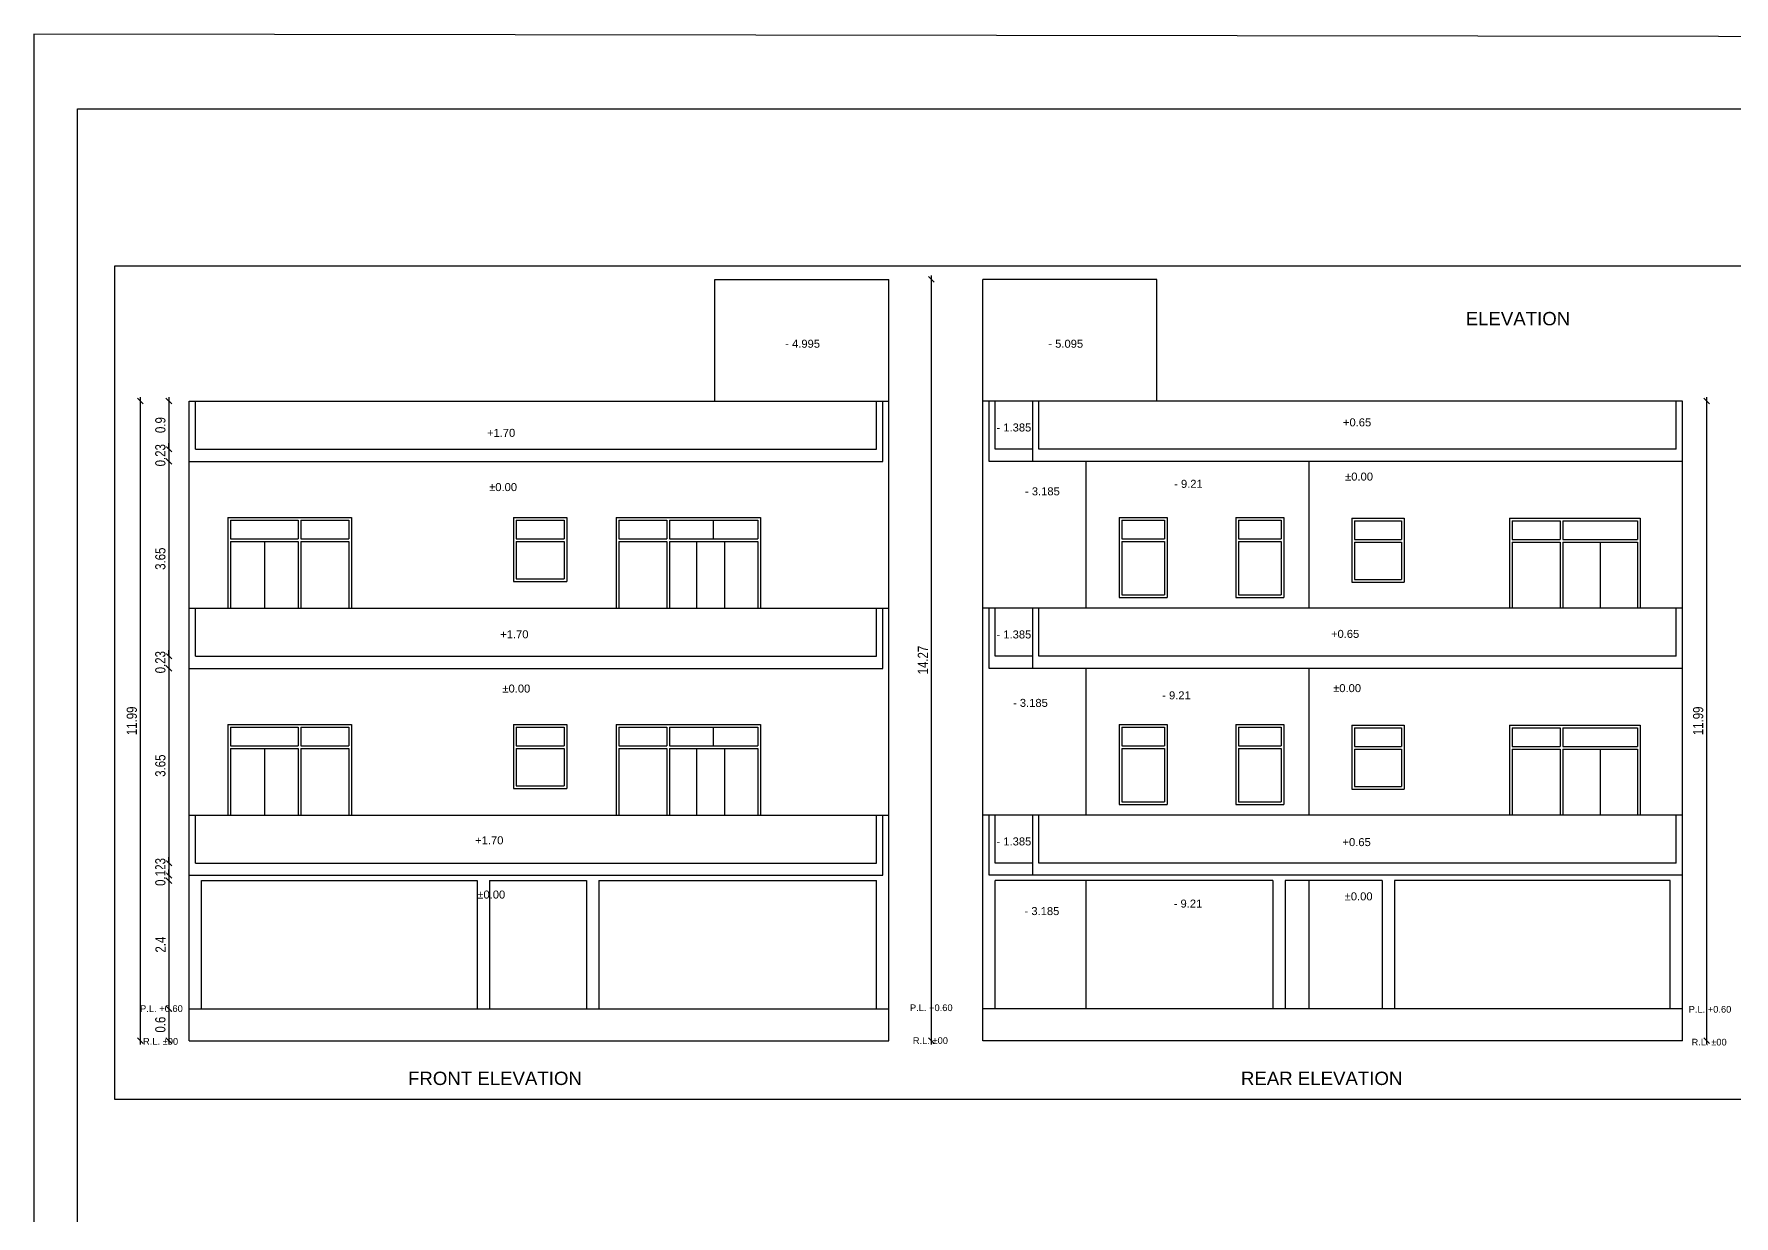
# Model space of a CAD drawing. Header units: metres. Extents: x 0 to 140, y 0 to 47.
# Drawn here: x 0 to 31.87, y 24.64 to 46.79 of the extents above; entities that cross this region are included whole.
import ezdxf
from ezdxf.enums import TextEntityAlignment as Align

# ---------------------------------------------------------------- set-up
doc = ezdxf.new("R2010")
doc.units = ezdxf.units.M
doc.header["$PDMODE"] = 3
doc.header["$PDSIZE"] = -3
doc.layers.get('0').update_dxf_attribs({"linetype": 'CONTINUOUS'})
doc.layers.get('Defpoints').update_dxf_attribs({"linetype": 'CONTINUOUS'})
for name, color, linetype in [('_Building', 52, 'CONTINUOUS'), ('_Elevation', 44, 'CONTINUOUS'), ('FLOOR-STILT', 3, 'CONTINUOUS')]:
    doc.layers.add(name, color=color, linetype=linetype)
doc.styles.add('AR 2.0 mm', font='arial.ttf', dxfattribs={"height": 100})
doc.styles.add('DIM', font='arial.ttf', dxfattribs={"width": 0.8})
doc.styles.add('PreDCRFont', font='arial.ttf', dxfattribs={"height": 0.25})
doc.styles.add('RS 2.5 mm', font='arial.ttf', dxfattribs={"height": 125})
doc.dimstyles.new('1 DIM BIG', dxfattribs={"dimscale": 0.06, "dimtxt": 3.2, "dimasz": 1.8, "dimexe": 0.7, "dimexo": 0, "dimgap": 1, "dimtad": 1, "dimdec": 4, "dimdsep": 46, "dimtxsty": 'DIM', "dimblk1": 'OBLIQUE', "dimblk2": 'OBLIQUE', "dimsah": 1, "dimcen": 0, "dimdle": 1.2, "dimse1": 1, "dimse2": 1, "dimclrd": 3, "dimclre": 5, "dimclrt": 256, "dimadec": 0, "dimazin": 0, "dimtfac": 1, "dimtdec": 4, "dimtix": 1, "dimtmove": 2, "dimatfit": 3, "dimldrblk": 'OPEN30', "dimfxl": 0.7, "dimtolj": 1, "dimarcsym": 0})

# ---------------------------------------------------------------- blocks, each defined once
blk = doc.blocks.new('_Oblique')
at = {"color": 0, "linetype": 'ByBlock', "lineweight": -2}
blk.add_line((-0.5, -0.5), (0.5, 0.5), dxfattribs=at)
blk = doc.blocks.new('*D36')
at = {"layer": '_Elevation', "lineweight": -2, "transparency": 16777216}
blk.add_line((2.528, 39.985), (2.528, 38.941), dxfattribs=at)
at = {"layer": 'Defpoints', "color": 0, "linetype": 'ByBlock', "transparency": 16777216}
for p in [(3.355, 39.913), (2.528, 39.013), (3.355, 39.013)]:
    blk.add_point(p, dxfattribs=at)
at = {"layer": '_Elevation', "linetype": 'ByBlock', "lineweight": -2, "transparency": 16777216, "xscale": 0.108, "yscale": 0.108, "zscale": 0.108}
for p, rotation in [((2.528, 39.913), 90), ((2.528, 39.013), 270)]:
    blk.add_blockref('_Oblique', p, dxfattribs=dict(at, rotation=rotation))
at = {"layer": '_Elevation', "linetype": 'ByBlock', "transparency": 16777216, "insert": (2.37, 39.463), "char_height": 0.192, "attachment_point": 5, "rotation": 90, "style": 'DIM', "bg_fill": 3, "box_fill_scale": 1.1, "bg_fill_color": 256, "bg_fill_true_color": 13158600, "bg_fill_transparency": 0}
blk.add_mtext('\\A1;0.9', dxfattribs=at)
blk = doc.blocks.new('_Open30')
at = {"color": 0, "linetype": 'ByBlock', "lineweight": -2}
for p, q in [((-1, 0.27), (0, 0)), ((0, 0), (-1, -0.27)), ((0, 0), (-1, 0))]:
    blk.add_line(p, q, dxfattribs=at)
blk = doc.blocks.new('*D37')
at = {"layer": '_Elevation', "lineweight": -2, "transparency": 16777216}
for p, q in [((2.528, 39.013), (2.528, 39.121)), ((2.528, 39.013), (2.528, 38.783)), ((2.528, 38.783), (2.528, 38.675))]:
    blk.add_line(p, q, dxfattribs=at)
at = {"layer": 'Defpoints', "color": 0, "linetype": 'ByBlock', "transparency": 16777216}
for p in [(3.355, 39.013), (2.912, 38.783)]:
    blk.add_point(p, dxfattribs=at)
at = {"layer": '_Elevation', "linetype": 'ByBlock', "lineweight": -2, "transparency": 16777216, "xscale": 0.108, "yscale": 0.108, "zscale": 0.108}
for p, rotation in [((2.528, 39.013), 270), ((2.528, 38.783), 90)]:
    blk.add_blockref('_Oblique', p, dxfattribs=dict(at, rotation=rotation))
at = {"layer": '_Elevation', "linetype": 'ByBlock', "transparency": 16777216, "insert": (2.37, 38.898), "char_height": 0.192, "attachment_point": 5, "rotation": 90, "style": 'DIM', "bg_fill": 3, "box_fill_scale": 1.1, "bg_fill_color": 256, "bg_fill_true_color": 13158600, "bg_fill_transparency": 0}
blk.add_mtext('\\A1;0.23', dxfattribs=at)
at = {"layer": 'Defpoints', "color": 0, "linetype": 'ByBlock', "transparency": 16777216}
blk.add_point((2.528, 38.783), dxfattribs=at)
blk = doc.blocks.new('*D38')
at = {"layer": '_Elevation', "lineweight": -2, "transparency": 16777216}
blk.add_line((2.528, 38.855), (2.528, 35.061), dxfattribs=at)
at = {"layer": 'Defpoints', "color": 0, "linetype": 'ByBlock', "transparency": 16777216}
for p in [(2.912, 38.783), (2.528, 35.133), (3.027, 35.133)]:
    blk.add_point(p, dxfattribs=at)
at = {"layer": '_Elevation', "linetype": 'ByBlock', "lineweight": -2, "transparency": 16777216, "xscale": 0.108, "yscale": 0.108, "zscale": 0.108}
for p, rotation in [((2.528, 38.783), 90), ((2.528, 35.133), 270)]:
    blk.add_blockref('_Oblique', p, dxfattribs=dict(at, rotation=rotation))
at = {"layer": '_Elevation', "linetype": 'ByBlock', "transparency": 16777216, "insert": (2.37, 36.958), "char_height": 0.192, "attachment_point": 5, "rotation": 90, "style": 'DIM', "bg_fill": 3, "box_fill_scale": 1.1, "bg_fill_color": 256, "bg_fill_true_color": 13158600, "bg_fill_transparency": 0}
blk.add_mtext('\\A1;3.65', dxfattribs=at)
blk = doc.blocks.new('*D39')
at = {"layer": '_Elevation', "lineweight": -2, "transparency": 16777216}
for p, q in [((2.528, 35.133), (2.528, 35.241)), ((2.528, 35.133), (2.528, 34.903)), ((2.528, 34.903), (2.528, 34.795))]:
    blk.add_line(p, q, dxfattribs=at)
at = {"layer": 'Defpoints', "color": 0, "linetype": 'ByBlock', "transparency": 16777216}
for p in [(3.027, 35.133), (2.912, 34.903)]:
    blk.add_point(p, dxfattribs=at)
at = {"layer": '_Elevation', "linetype": 'ByBlock', "lineweight": -2, "transparency": 16777216, "xscale": 0.108, "yscale": 0.108, "zscale": 0.108}
for p, rotation in [((2.528, 35.133), 270), ((2.528, 34.903), 90)]:
    blk.add_blockref('_Oblique', p, dxfattribs=dict(at, rotation=rotation))
at = {"layer": '_Elevation', "linetype": 'ByBlock', "transparency": 16777216, "insert": (2.37, 35.018), "char_height": 0.192, "attachment_point": 5, "rotation": 90, "style": 'DIM', "bg_fill": 3, "box_fill_scale": 1.1, "bg_fill_color": 256, "bg_fill_true_color": 13158600, "bg_fill_transparency": 0}
blk.add_mtext('\\A1;0.23', dxfattribs=at)
at = {"layer": 'Defpoints', "color": 0, "linetype": 'ByBlock', "transparency": 16777216}
blk.add_point((2.528, 34.903), dxfattribs=at)
blk = doc.blocks.new('*D40')
at = {"layer": '_Elevation', "lineweight": -2, "transparency": 16777216}
blk.add_line((2.528, 34.975), (2.528, 31.181), dxfattribs=at)
at = {"layer": 'Defpoints', "color": 0, "linetype": 'ByBlock', "transparency": 16777216}
for p in [(2.912, 34.903), (2.528, 31.253), (3.027, 31.253)]:
    blk.add_point(p, dxfattribs=at)
at = {"layer": '_Elevation', "linetype": 'ByBlock', "lineweight": -2, "transparency": 16777216, "xscale": 0.108, "yscale": 0.108, "zscale": 0.108}
for p, rotation in [((2.528, 34.903), 90), ((2.528, 31.253), 270)]:
    blk.add_blockref('_Oblique', p, dxfattribs=dict(at, rotation=rotation))
at = {"layer": '_Elevation', "linetype": 'ByBlock', "transparency": 16777216, "insert": (2.37, 33.078), "char_height": 0.192, "attachment_point": 5, "rotation": 90, "style": 'DIM', "bg_fill": 3, "box_fill_scale": 1.1, "bg_fill_color": 256, "bg_fill_true_color": 13158600, "bg_fill_transparency": 0}
blk.add_mtext('\\A1;3.65', dxfattribs=at)
blk = doc.blocks.new('*D41')
at = {"layer": '_Elevation', "lineweight": -2, "transparency": 16777216}
for p, q in [((2.528, 31.253), (2.528, 31.361)), ((2.528, 31.253), (2.528, 31.023)), ((2.528, 31.023), (2.528, 30.915))]:
    blk.add_line(p, q, dxfattribs=at)
at = {"layer": 'Defpoints', "color": 0, "linetype": 'ByBlock', "transparency": 16777216}
for p in [(3.027, 31.253), (2.912, 31.023)]:
    blk.add_point(p, dxfattribs=at)
at = {"layer": '_Elevation', "linetype": 'ByBlock', "lineweight": -2, "transparency": 16777216, "xscale": 0.108, "yscale": 0.108, "zscale": 0.108}
for p, rotation in [((2.528, 31.253), 270), ((2.528, 31.023), 90)]:
    blk.add_blockref('_Oblique', p, dxfattribs=dict(at, rotation=rotation))
at = {"layer": '_Elevation', "linetype": 'ByBlock', "transparency": 16777216, "insert": (2.37, 31.138), "char_height": 0.192, "attachment_point": 5, "rotation": 90, "style": 'DIM', "bg_fill": 3, "box_fill_scale": 1.1, "bg_fill_color": 256, "bg_fill_true_color": 13158600, "bg_fill_transparency": 0}
blk.add_mtext('\\A1;0.23', dxfattribs=at)
at = {"layer": 'Defpoints', "color": 0, "linetype": 'ByBlock', "transparency": 16777216}
blk.add_point((2.528, 31.023), dxfattribs=at)
blk = doc.blocks.new('*D42')
at = {"layer": '_Elevation', "lineweight": -2, "transparency": 16777216}
for p, q in [((2.528, 31.023), (2.528, 31.131)), ((2.528, 31.023), (2.528, 30.923)), ((2.528, 30.923), (2.528, 30.815))]:
    blk.add_line(p, q, dxfattribs=at)
at = {"layer": 'Defpoints', "color": 0, "linetype": 'ByBlock', "transparency": 16777216}
for p in [(3.404, 31.023), (3.404, 30.923)]:
    blk.add_point(p, dxfattribs=at)
at = {"layer": '_Elevation', "linetype": 'ByBlock', "lineweight": -2, "transparency": 16777216, "xscale": 0.108, "yscale": 0.108, "zscale": 0.108}
for p, rotation in [((2.528, 31.023), 270), ((2.528, 30.923), 90)]:
    blk.add_blockref('_Oblique', p, dxfattribs=dict(at, rotation=rotation))
at = {"layer": '_Elevation', "linetype": 'ByBlock', "transparency": 16777216, "insert": (2.37, 30.973), "char_height": 0.192, "attachment_point": 5, "rotation": 90, "style": 'DIM', "bg_fill": 3, "box_fill_scale": 1.1, "bg_fill_color": 256, "bg_fill_true_color": 13158600, "bg_fill_transparency": 0}
blk.add_mtext('\\A1;0.1', dxfattribs=at)
at = {"layer": 'Defpoints', "color": 0, "linetype": 'ByBlock', "transparency": 16777216}
blk.add_point((2.528, 30.923), dxfattribs=at)
blk = doc.blocks.new('*D43')
at = {"layer": '_Elevation', "lineweight": -2, "transparency": 16777216}
blk.add_line((2.528, 30.995), (2.528, 28.451), dxfattribs=at)
at = {"layer": 'Defpoints', "color": 0, "linetype": 'ByBlock', "transparency": 16777216}
for p in [(3.404, 30.923), (2.528, 28.523), (2.912, 28.523)]:
    blk.add_point(p, dxfattribs=at)
at = {"layer": '_Elevation', "linetype": 'ByBlock', "lineweight": -2, "transparency": 16777216, "xscale": 0.108, "yscale": 0.108, "zscale": 0.108}
for p, rotation in [((2.528, 30.923), 90), ((2.528, 28.523), 270)]:
    blk.add_blockref('_Oblique', p, dxfattribs=dict(at, rotation=rotation))
at = {"layer": '_Elevation', "linetype": 'ByBlock', "transparency": 16777216, "insert": (2.372, 29.723), "char_height": 0.192, "attachment_point": 5, "rotation": 90, "style": 'DIM', "bg_fill": 3, "box_fill_scale": 1.1, "bg_fill_color": 256, "bg_fill_true_color": 13158600, "bg_fill_transparency": 0}
blk.add_mtext('\\A1;2.4', dxfattribs=at)
blk = doc.blocks.new('*D44')
at = {"layer": '_Elevation', "lineweight": -2, "transparency": 16777216}
blk.add_line((2.528, 28.595), (2.528, 27.851), dxfattribs=at)
at = {"layer": 'Defpoints', "color": 0, "linetype": 'ByBlock', "transparency": 16777216}
for p in [(2.912, 28.523), (2.912, 27.923)]:
    blk.add_point(p, dxfattribs=at)
at = {"layer": '_Elevation', "linetype": 'ByBlock', "lineweight": -2, "transparency": 16777216, "xscale": 0.108, "yscale": 0.108, "zscale": 0.108}
for p, rotation in [((2.528, 28.523), 90), ((2.528, 27.923), 270)]:
    blk.add_blockref('_Oblique', p, dxfattribs=dict(at, rotation=rotation))
at = {"layer": '_Elevation', "linetype": 'ByBlock', "transparency": 16777216, "insert": (2.37, 28.223), "char_height": 0.192, "attachment_point": 5, "rotation": 90, "style": 'DIM', "bg_fill": 3, "box_fill_scale": 1.1, "bg_fill_color": 256, "bg_fill_true_color": 13158600, "bg_fill_transparency": 0}
blk.add_mtext('\\A1;0.6', dxfattribs=at)
at = {"layer": 'Defpoints', "color": 0, "linetype": 'ByBlock', "transparency": 16777216}
blk.add_point((2.528, 27.923), dxfattribs=at)
blk = doc.blocks.new('*D45')
at = {"layer": '_Elevation', "lineweight": -2, "transparency": 16777216}
blk.add_line((1.993, 39.985), (1.993, 27.851), dxfattribs=at)
at = {"layer": 'Defpoints', "color": 0, "linetype": 'ByBlock', "transparency": 16777216}
for p in [(2.912, 39.913), (1.993, 27.923), (2.912, 27.923)]:
    blk.add_point(p, dxfattribs=at)
at = {"layer": '_Elevation', "linetype": 'ByBlock', "lineweight": -2, "transparency": 16777216, "xscale": 0.108, "yscale": 0.108, "zscale": 0.108}
for p, rotation in [((1.993, 39.913), 90), ((1.993, 27.923), 270)]:
    blk.add_blockref('_Oblique', p, dxfattribs=dict(at, rotation=rotation))
at = {"layer": '_Elevation', "linetype": 'ByBlock', "transparency": 16777216, "insert": (1.835, 33.918), "char_height": 0.192, "attachment_point": 5, "rotation": 90, "style": 'DIM', "bg_fill": 3, "box_fill_scale": 1.1, "bg_fill_color": 256, "bg_fill_true_color": 13158600, "bg_fill_transparency": 0}
blk.add_mtext('\\A1;11.99', dxfattribs=at)
blk = doc.blocks.new('*D46')
at = {"layer": '_Elevation', "lineweight": -2, "transparency": 16777216}
blk.add_line((16.823, 42.265), (16.823, 27.851), dxfattribs=at)
at = {"layer": 'Defpoints', "color": 0, "linetype": 'ByBlock', "transparency": 16777216}
for p in [(16.027, 42.193), (16.027, 27.923), (16.823, 27.923)]:
    blk.add_point(p, dxfattribs=at)
at = {"layer": '_Elevation', "linetype": 'ByBlock', "lineweight": -2, "transparency": 16777216, "xscale": 0.108, "yscale": 0.108, "zscale": 0.108}
for p, rotation in [((16.823, 42.193), 90), ((16.823, 27.923), 270)]:
    blk.add_blockref('_Oblique', p, dxfattribs=dict(at, rotation=rotation))
at = {"layer": '_Elevation', "linetype": 'ByBlock', "transparency": 16777216, "insert": (16.667, 35.058), "char_height": 0.192, "attachment_point": 5, "rotation": 90, "style": 'DIM', "bg_fill": 3, "box_fill_scale": 1.1, "bg_fill_color": 256, "bg_fill_true_color": 13158600, "bg_fill_transparency": 0}
blk.add_mtext('\\A1;14.27', dxfattribs=at)
blk = doc.blocks.new('*D47')
at = {"layer": '_Elevation', "lineweight": -2, "transparency": 16777216}
blk.add_line((31.361, 39.985), (31.361, 27.851), dxfattribs=at)
at = {"layer": 'Defpoints', "color": 0, "linetype": 'ByBlock', "transparency": 16777216}
for p in [(30.906, 39.913), (30.906, 27.923), (31.361, 27.923)]:
    blk.add_point(p, dxfattribs=at)
at = {"layer": '_Elevation', "linetype": 'ByBlock', "lineweight": -2, "transparency": 16777216, "xscale": 0.108, "yscale": 0.108, "zscale": 0.108}
for p, rotation in [((31.361, 39.913), 90), ((31.361, 27.923), 270)]:
    blk.add_blockref('_Oblique', p, dxfattribs=dict(at, rotation=rotation))
at = {"layer": '_Elevation', "linetype": 'ByBlock', "transparency": 16777216, "insert": (31.203, 33.918), "char_height": 0.192, "attachment_point": 5, "rotation": 90, "style": 'DIM', "bg_fill": 3, "box_fill_scale": 1.1, "bg_fill_color": 256, "bg_fill_true_color": 13158600, "bg_fill_transparency": 0}
blk.add_mtext('\\A1;11.99', dxfattribs=at)

msp = doc.modelspace()

# ---------------------------------------------------------------- linework, layer by layer
at = {"linetype": 'ByBlock'}
for p, q in [((0.81553, 45.38878), (83.63836, 45.38878)), ((0.81553, 3.46143), (0.81553, 45.38878))]:
    msp.add_line(p, q, dxfattribs=at)
at = {"layer": '_Elevation', "linetype": 'ByBlock'}
for p, q in [((12.76705, 42.19261), (16.02705, 42.19261)), ((12.76705, 39.91261), (12.76705, 42.19261)), ((16.02705, 27.92261), (16.02705, 42.19261)), ((21.05079, 42.19261), (17.79079, 42.19261)), ((17.79079, 27.92261), (17.79079, 42.19261)), ((21.05079, 39.91261), (21.05079, 42.19261)), ((2.91205, 39.91261), (16.02705, 39.91261)), ((2.91205, 27.92261), (2.91205, 39.91261)), ((3.02705, 39.01261), (3.02705, 39.91261)), ((15.79705, 39.01261), (15.79705, 39.91261)), ((15.91205, 38.78261), (15.91205, 39.91261)), ((30.90579, 39.91261), (17.79079, 39.91261)), ((17.90579, 38.78261), (17.90579, 39.91261)), ((18.02079, 39.01261), (18.02079, 39.91261)), ((18.72579, 38.78261), (18.72579, 39.91261)), ((18.84079, 39.01261), (18.84079, 39.91261)), ((30.79079, 39.01261), (30.79079, 39.91261)), ((30.90579, 27.92261), (30.90579, 39.91261)), ((3.02705, 39.01261), (15.79705, 39.01261)), ((18.72579, 39.01261), (18.02079, 39.01261)), ((30.79079, 39.01261), (18.84079, 39.01261)), ((2.91205, 38.78261), (15.91205, 38.78261)), ((30.90579, 38.78261), (17.90579, 38.78261)), ((19.72579, 36.03261), (19.72579, 38.78261)), ((23.90579, 36.03261), (23.90579, 38.78261)), ((3.6365, 37.73261), (3.6365, 36.03261)), ((3.6865, 37.68261), (3.6865, 37.33261)), ((4.95303, 37.68261), (4.95303, 37.33261)), ((5.00303, 37.68261), (5.00303, 37.33261)), ((5.90303, 37.68261), (5.90303, 37.33261)), ((5.95303, 37.73261), (5.95303, 36.03261)), ((8.9922, 37.73261), (8.9922, 36.53261)), ((9.0422, 37.68261), (9.0422, 37.33261)), ((9.94025, 37.68261), (9.94025, 37.33261)), ((9.99025, 37.73261), (9.99025, 36.53261)), ((10.91419, 37.73261), (10.91419, 36.03261)), ((10.96419, 37.68261), (10.96419, 37.33261)), ((11.86419, 37.68261), (11.86419, 37.33261)), ((11.91419, 37.68261), (11.91419, 37.33261)), ((12.74187, 37.33261), (12.74187, 37.68261)), ((13.56955, 37.68261), (13.56955, 37.33261)), ((13.61955, 37.73261), (13.61955, 36.03261)), ((20.34872, 37.73261), (20.34872, 36.23261)), ((20.39872, 37.68261), (20.39872, 37.33261)), ((21.19872, 37.68261), (21.19872, 37.33261)), ((21.24872, 37.73261), (21.24872, 36.23261)), ((22.53514, 37.73261), (22.53514, 36.23261)), ((22.58514, 37.68261), (22.58514, 37.33261)), ((23.38514, 37.68261), (23.38514, 37.33261)), ((23.43514, 37.73261), (23.43514, 36.23261)), ((24.70685, 37.71975), (24.70685, 36.51975)), ((24.75685, 37.66975), (24.75685, 37.31975)), ((25.6412, 37.66975), (25.6412, 37.31975)), ((25.6912, 37.71975), (25.6912, 36.51975)), ((27.66275, 37.71975), (27.66275, 36.03261)), ((27.71275, 37.66975), (27.71275, 37.31975)), ((28.61275, 37.66975), (28.61275, 37.31975)), ((28.66275, 37.66975), (28.66275, 37.31975)), ((30.0668, 37.66975), (30.0668, 37.31975)), ((30.1168, 37.71975), (30.1168, 36.03261)), ((3.6865, 37.28261), (3.6865, 36.03261)), ((4.31977, 37.28261), (4.31977, 36.03261)), ((4.95303, 37.28261), (4.95303, 36.03261)), ((5.00303, 37.28261), (5.00303, 36.03261)), ((5.90303, 37.28261), (5.90303, 36.03261)), ((9.0422, 37.28261), (9.0422, 36.58261)), ((9.94025, 37.28261), (9.94025, 36.58261)), ((10.96419, 37.28261), (10.96419, 36.03261)), ((11.86419, 37.28261), (11.86419, 36.03261)), ((11.91419, 37.28261), (11.91419, 36.03261)), ((12.42438, 37.28261), (12.42438, 36.03261)), ((12.94514, 37.28261), (12.94514, 36.03261)), ((13.56955, 37.28261), (13.56955, 36.03261)), ((20.39872, 37.28261), (20.39872, 36.28261)), ((21.19872, 37.28261), (21.19872, 36.28261)), ((22.58514, 37.28261), (22.58514, 36.28261)), ((23.38514, 37.28261), (23.38514, 36.28261)), ((24.75685, 37.26975), (24.75685, 36.56975)), ((25.6412, 37.26975), (25.6412, 36.56975)), ((27.71275, 37.26975), (27.71275, 36.03261)), ((28.61275, 37.26975), (28.61275, 36.03261)), ((28.66275, 37.26975), (28.66275, 36.03261)), ((29.36478, 37.26975), (29.36478, 36.03261)), ((30.0668, 37.26975), (30.0668, 36.03261)), ((2.91205, 36.03261), (16.02705, 36.03261)), ((3.02705, 35.13261), (3.02705, 36.03261)), ((15.79705, 35.13261), (15.79705, 36.03261)), ((15.91205, 34.90261), (15.91205, 36.03261)), ((30.90579, 36.03261), (17.79079, 36.03261)), ((17.90579, 34.90261), (17.90579, 36.03261)), ((18.02079, 35.13261), (18.02079, 36.03261)), ((18.72579, 34.90261), (18.72579, 36.03261)), ((18.84079, 35.13261), (18.84079, 36.03261)), ((30.79079, 35.13261), (30.79079, 36.03261)), ((3.02705, 35.13261), (15.79705, 35.13261)), ((18.72579, 35.13261), (18.02079, 35.13261)), ((30.79079, 35.13261), (18.84079, 35.13261)), ((2.91205, 34.90261), (15.91205, 34.90261)), ((30.90579, 34.90261), (17.90579, 34.90261)), ((19.72579, 32.15261), (19.72579, 34.90261)), ((23.90579, 32.15261), (23.90579, 34.90261)), ((3.6365, 33.85261), (3.6365, 32.15261)), ((3.6865, 33.80261), (3.6865, 33.45261)), ((4.95303, 33.80261), (4.95303, 33.45261)), ((5.00303, 33.80261), (5.00303, 33.45261)), ((5.90303, 33.80261), (5.90303, 33.45261)), ((5.95303, 33.85261), (5.95303, 32.15261)), ((8.9922, 33.85261), (8.9922, 32.65261)), ((9.0422, 33.80261), (9.0422, 33.45261)), ((9.94025, 33.80261), (9.94025, 33.45261)), ((9.99025, 33.85261), (9.99025, 32.65261)), ((10.91419, 33.85261), (10.91419, 32.15261)), ((10.96419, 33.80261), (10.96419, 33.45261)), ((11.86419, 33.80261), (11.86419, 33.45261)), ((11.91419, 33.80261), (11.91419, 33.45261)), ((12.74187, 33.45261), (12.74187, 33.80261)), ((13.56955, 33.80261), (13.56955, 33.45261)), ((13.61955, 33.85261), (13.61955, 32.15261)), ((20.34872, 33.85261), (20.34872, 32.35261)), ((20.39872, 33.80261), (20.39872, 33.45261)), ((21.19872, 33.80261), (21.19872, 33.45261)), ((21.24872, 33.85261), (21.24872, 32.35261)), ((22.53514, 33.85261), (22.53514, 32.35261)), ((22.58514, 33.80261), (22.58514, 33.45261)), ((23.38514, 33.80261), (23.38514, 33.45261)), ((23.43514, 33.85261), (23.43514, 32.35261)), ((24.70685, 33.83975), (24.70685, 32.63975)), ((24.75685, 33.78975), (24.75685, 33.43975)), ((25.6412, 33.78975), (25.6412, 33.43975)), ((25.6912, 33.83975), (25.6912, 32.63975)), ((27.66275, 33.83975), (27.66275, 32.15261)), ((27.71275, 33.78975), (27.71275, 33.43975)), ((28.61275, 33.78975), (28.61275, 33.43975)), ((28.66275, 33.78975), (28.66275, 33.43975)), ((30.0668, 33.78975), (30.0668, 33.43975)), ((30.1168, 33.83975), (30.1168, 32.15261)), ((3.6865, 33.40261), (3.6865, 32.15261)), ((4.31977, 33.40261), (4.31977, 32.15261)), ((4.95303, 33.40261), (4.95303, 32.15261)), ((5.00303, 33.40261), (5.00303, 32.15261)), ((5.90303, 33.40261), (5.90303, 32.15261)), ((9.0422, 33.40261), (9.0422, 32.70261)), ((9.94025, 33.40261), (9.94025, 32.70261)), ((10.96419, 33.40261), (10.96419, 32.15261)), ((11.86419, 33.40261), (11.86419, 32.15261)), ((11.91419, 33.40261), (11.91419, 32.15261)), ((12.42438, 33.40261), (12.42438, 32.15261)), ((12.94514, 33.40261), (12.94514, 32.15261)), ((13.56955, 33.40261), (13.56955, 32.15261)), ((20.39872, 33.40261), (20.39872, 32.40261)), ((21.19872, 33.40261), (21.19872, 32.40261)), ((22.58514, 33.40261), (22.58514, 32.40261)), ((23.38514, 33.40261), (23.38514, 32.40261)), ((24.75685, 33.38975), (24.75685, 32.68975)), ((25.6412, 33.38975), (25.6412, 32.68975)), ((27.71275, 33.38975), (27.71275, 32.15261)), ((28.61275, 33.38975), (28.61275, 32.15261)), ((28.66275, 33.38975), (28.66275, 32.15261)), ((29.36478, 33.38975), (29.36478, 32.15261)), ((30.0668, 33.38975), (30.0668, 32.15261)), ((2.91205, 32.15261), (16.02705, 32.15261)), ((3.02705, 31.25261), (3.02705, 32.15261)), ((15.79705, 31.25261), (15.79705, 32.15261)), ((15.91205, 31.02261), (15.91205, 32.15261)), ((30.90579, 32.15261), (17.79079, 32.15261)), ((17.90579, 31.02261), (17.90579, 32.15261)), ((18.02079, 31.25261), (18.02079, 32.15261)), ((18.72579, 31.02261), (18.72579, 32.15261)), ((18.84079, 31.25261), (18.84079, 32.15261)), ((30.79079, 31.25261), (30.79079, 32.15261)), ((3.02705, 31.25261), (15.79705, 31.25261)), ((18.72579, 31.25261), (18.02079, 31.25261)), ((30.79079, 31.25261), (18.84079, 31.25261)), ((2.91205, 31.02261), (15.91205, 31.02261)), ((3.14205, 30.92261), (8.31205, 30.92261)), ((3.14205, 28.52261), (3.14205, 30.92261)), ((8.31205, 30.92261), (8.31205, 28.52261)), ((8.54205, 30.92261), (10.36205, 30.92261)), ((8.54205, 30.92261), (8.54205, 28.52261)), ((10.36205, 30.92261), (10.36205, 28.52261)), ((10.59205, 30.92261), (15.79705, 30.92261)), ((10.59205, 30.92261), (10.59205, 28.52261)), ((15.79705, 28.52261), (15.79705, 30.92261)), ((15.79705, 28.52261), (15.79705, 30.92261)), ((30.90579, 31.02261), (17.90579, 31.02261)), ((23.22579, 30.92261), (18.02079, 30.92261)), ((18.02079, 28.52261), (18.02079, 30.92261)), ((18.02079, 28.52261), (18.02079, 30.92261)), ((19.72579, 28.52261), (19.72579, 30.92261)), ((23.22579, 30.92261), (23.22579, 28.52261)), ((25.27579, 30.92261), (23.45579, 30.92261)), ((23.45579, 30.92261), (23.45579, 28.52261)), ((23.90579, 28.52261), (23.90579, 30.92261)), ((25.27579, 30.92261), (25.27579, 28.52261)), ((30.67579, 30.92261), (25.50579, 30.92261)), ((25.50579, 30.92261), (25.50579, 28.52261)), ((30.67579, 28.52261), (30.67579, 30.92261)), ((2.91205, 28.52261), (16.02705, 28.52261)), ((30.90579, 28.52261), (17.79079, 28.52261)), ((2.91205, 27.92261), (16.02705, 27.92261)), ((30.90579, 27.92261), (17.79079, 27.92261))]:
    msp.add_line(p, q, dxfattribs=at)
for points in [[(3.6365, 37.73261), (4.95303, 37.73261)], [(3.6865, 37.68261), (4.95303, 37.68261)], [(4.95303, 37.73261), (5.95303, 37.73261)], [(5.00303, 37.68261), (5.90303, 37.68261)], [(8.9922, 37.73261), (9.99025, 37.73261)], [(9.0422, 37.68261), (9.94025, 37.68261)], [(10.91419, 37.73261), (11.91419, 37.73261)], [(10.96419, 37.68261), (11.86419, 37.68261)], [(11.91419, 37.73261), (13.61955, 37.73261)], [(11.91419, 37.68261), (13.56955, 37.68261)], [(20.34872, 37.73261), (21.24872, 37.73261)], [(20.39872, 37.68261), (21.19872, 37.68261)], [(22.53514, 37.73261), (23.43514, 37.73261)], [(22.58514, 37.68261), (23.38514, 37.68261)], [(24.70685, 37.71975), (25.6912, 37.71975)], [(24.75685, 37.66975), (25.6412, 37.66975)], [(27.66275, 37.71975), (28.66275, 37.71975)], [(27.71275, 37.66975), (28.61275, 37.66975)], [(28.66275, 37.71975), (30.1168, 37.71975)], [(28.66275, 37.66975), (30.0668, 37.66975)], [(3.6865, 37.33261), (4.95303, 37.33261)], [(5.00303, 37.33261), (5.90303, 37.33261)], [(9.0422, 37.33261), (9.94025, 37.33261)], [(10.96419, 37.33261), (11.86419, 37.33261)], [(11.91419, 37.33261), (13.56955, 37.33261)], [(20.39872, 37.33261), (21.19872, 37.33261)], [(22.58514, 37.33261), (23.38514, 37.33261)], [(24.75685, 37.31975), (25.6412, 37.31975)], [(27.71275, 37.31975), (28.61275, 37.31975)], [(28.66275, 37.31975), (30.0668, 37.31975)], [(3.6865, 37.28261), (4.95303, 37.28261)], [(5.00303, 37.28261), (5.90303, 37.28261)], [(9.0422, 37.28261), (9.94025, 37.28261)], [(10.96419, 37.28261), (11.86419, 37.28261)], [(11.91419, 37.28261), (13.56955, 37.28261)], [(20.39872, 37.28261), (21.19872, 37.28261)], [(22.58514, 37.28261), (23.38514, 37.28261)], [(24.75685, 37.26975), (25.6412, 37.26975)], [(27.71275, 37.26975), (28.61275, 37.26975)], [(28.66275, 37.26975), (30.0668, 37.26975)], [(8.9922, 36.53261), (9.99025, 36.53261)], [(9.0422, 36.58261), (9.94025, 36.58261)], [(24.70685, 36.51975), (25.6912, 36.51975)], [(24.75685, 36.56975), (25.6412, 36.56975)], [(20.34872, 36.23261), (21.24872, 36.23261)], [(20.39872, 36.28261), (21.19872, 36.28261)], [(22.53514, 36.23261), (23.43514, 36.23261)], [(22.58514, 36.28261), (23.38514, 36.28261)], [(3.6365, 33.85261), (4.95303, 33.85261)], [(3.6865, 33.80261), (4.95303, 33.80261)], [(4.95303, 33.85261), (5.95303, 33.85261)], [(5.00303, 33.80261), (5.90303, 33.80261)], [(8.9922, 33.85261), (9.99025, 33.85261)], [(9.0422, 33.80261), (9.94025, 33.80261)], [(10.91419, 33.85261), (11.91419, 33.85261)], [(10.96419, 33.80261), (11.86419, 33.80261)], [(11.91419, 33.85261), (13.61955, 33.85261)], [(11.91419, 33.80261), (13.56955, 33.80261)], [(20.34872, 33.85261), (21.24872, 33.85261)], [(20.39872, 33.80261), (21.19872, 33.80261)], [(22.53514, 33.85261), (23.43514, 33.85261)], [(22.58514, 33.80261), (23.38514, 33.80261)], [(24.70685, 33.83975), (25.6912, 33.83975)], [(24.75685, 33.78975), (25.6412, 33.78975)], [(27.66275, 33.83975), (28.66275, 33.83975)], [(27.71275, 33.78975), (28.61275, 33.78975)], [(28.66275, 33.83975), (30.1168, 33.83975)], [(28.66275, 33.78975), (30.0668, 33.78975)], [(3.6865, 33.45261), (4.95303, 33.45261)], [(3.6865, 33.40261), (4.95303, 33.40261)], [(5.00303, 33.45261), (5.90303, 33.45261)], [(5.00303, 33.40261), (5.90303, 33.40261)], [(9.0422, 33.45261), (9.94025, 33.45261)], [(9.0422, 33.40261), (9.94025, 33.40261)], [(10.96419, 33.45261), (11.86419, 33.45261)], [(10.96419, 33.40261), (11.86419, 33.40261)], [(11.91419, 33.45261), (13.56955, 33.45261)], [(11.91419, 33.40261), (13.56955, 33.40261)], [(20.39872, 33.45261), (21.19872, 33.45261)], [(20.39872, 33.40261), (21.19872, 33.40261)], [(22.58514, 33.45261), (23.38514, 33.45261)], [(22.58514, 33.40261), (23.38514, 33.40261)], [(24.75685, 33.43975), (25.6412, 33.43975)], [(24.75685, 33.38975), (25.6412, 33.38975)], [(27.71275, 33.43975), (28.61275, 33.43975)], [(27.71275, 33.38975), (28.61275, 33.38975)], [(28.66275, 33.43975), (30.0668, 33.43975)], [(28.66275, 33.38975), (30.0668, 33.38975)], [(8.9922, 32.65261), (9.99025, 32.65261)], [(9.0422, 32.70261), (9.94025, 32.70261)], [(24.70685, 32.63975), (25.6912, 32.63975)], [(24.75685, 32.68975), (25.6412, 32.68975)], [(20.34872, 32.35261), (21.24872, 32.35261)], [(20.39872, 32.40261), (21.19872, 32.40261)], [(22.53514, 32.35261), (23.43514, 32.35261)], [(22.58514, 32.40261), (23.38514, 32.40261)]]:
    msp.add_lwpolyline(points, dxfattribs=at)

# ---------------------------------------------------------------- texts
at = {"layer": '_Elevation'}
for s, height, style, p in [('- 4.995', 0.15, 'RS 2.5 mm', (14.08489, 40.91287)), ('- 5.095', 0.15, 'RS 2.5 mm', (19.0181, 40.91287)), ('+0.65', 0.15, 'RS 2.5 mm', (24.54192, 39.43939)), ('+1.70', 0.15, 'RS 2.5 mm', (8.49305, 39.24258)), ('- 1.385', 0.15, 'RS 2.5 mm', (18.04647, 39.3429)), ('%%P0.00', 0.15, 'RS 2.5 mm', (24.5828, 38.42241)), ('%%P0.00', 0.15, 'RS 2.5 mm', (8.53393, 38.2256)), ('- 3.185', 0.15, 'RS 2.5 mm', (18.58057, 38.14595)), ('- 9.21', 0.15, 'RS 2.5 mm', (21.37684, 38.28684)), ('+1.70', 0.15, 'RS 2.5 mm', (8.74126, 35.46566)), ('- 1.385', 0.15, 'RS 2.5 mm', (18.04647, 35.4629)), ('+0.65', 0.15, 'RS 2.5 mm', (24.31754, 35.47356)), ('%%P0.00', 0.15, 'RS 2.5 mm', (8.78213, 34.44868)), ('- 9.21', 0.15, 'RS 2.5 mm', (21.15245, 34.321)), ('%%P0.00', 0.15, 'RS 2.5 mm', (24.35842, 34.45658)), ('- 3.185', 0.15, 'RS 2.5 mm', (18.35619, 34.18012)), ('+1.70', 0.15, 'RS 2.5 mm', (8.27117, 31.60388)), ('- 1.385', 0.15, 'RS 2.5 mm', (18.04647, 31.5829)), ('+0.65', 0.15, 'RS 2.5 mm', (24.53357, 31.57033)), ('%%P0.00', 0.15, 'RS 2.5 mm', (8.31205, 30.5869)), ('%%P0.00', 0.15, 'RS 2.5 mm', (24.57444, 30.55335)), ('- 3.185', 0.15, 'RS 2.5 mm', (18.57221, 30.2769)), ('- 9.21', 0.15, 'RS 2.5 mm', (21.36848, 30.41778)), ('FRONT ELEVATION', 0.25, 'AR 2.0 mm', (7.01274, 27.09162)), ('REAR ELEVATION', 0.25, 'AR 2.0 mm', (22.62891, 27.09162))]:
    msp.add_text(s, height=height, dxfattribs=dict(at, style=style)).set_placement(p)
at = {"layer": 'FLOOR-STILT', "color": 141, "linetype": 'ByBlock', "style": 'PreDCRFont'}
msp.add_text('ELEVATION', height=0.25, dxfattribs=at).set_placement((26.84275, 41.33355))

# ---------------------------------------------------------------- next in the draw order: dimensions: what is measured, and where the dimension line sits
at = {"layer": '_Elevation', "linetype": 'ByBlock'}
for base, p1, p2, picture, middle in [((16.82312, 27.92261), (16.02705, 42.19261), (16.02705, 27.92261), '*D46', (16.66672, 35.05761)), ((2.52848, 39.01261), (3.35463, 39.91261), (3.35463, 39.01261), '*D36', (2.37045, 39.46261)), ((31.36146, 27.92261), (30.90579, 39.91261), (30.90579, 27.92261), '*D47', (31.20343, 33.91761))]:
    dim = msp.add_linear_dim(base=base, p1=p1, p2=p2, angle=90, dimstyle='1 DIM BIG', override={"dimclrd": 256, "dimfxl": 0.18, "dimfxlon": 1, "dimtfill": 1, "dimarcsym": 1}, dxfattribs=at)
    dim.commit()
    dim.dimension.update_dxf_attribs({"geometry": picture, "text_midpoint": middle})

# ---------------------------------------------------------------- next in the draw order: texts
at = {"layer": '_Elevation', "style": 'RS 2.5 mm'}
for s, p in [('P.L. +0.60', (16.82325, 28.477)), ('P.L. +0.60', (31.42374, 28.44798)), ('R.L. %%P00', (16.80688, 27.86173)), ('R.L. %%P00', (31.40737, 27.83271))]:
    msp.add_text(s, height=0.125, dxfattribs=at).set_placement(p, align=Align.CENTER)

# ---------------------------------------------------------------- next in the draw order: dimensions: what is measured, and where the dimension line sits
at = {"layer": '_Elevation', "linetype": 'ByBlock'}
dim = msp.add_linear_dim(base=(2.52848, 38.78261), p1=(3.35463, 39.01261), p2=(2.91205, 38.78261), angle=90, dimstyle='1 DIM BIG', override={"dimclrd": 256, "dimfxl": 0.18, "dimfxlon": 1, "dimtfill": 1, "dimarcsym": 1}, dxfattribs=at)
dim.commit()
dim.dimension.update_dxf_attribs({"geometry": '*D37', "text_midpoint": (2.37039, 38.89761)})

# ---------------------------------------------------------------- next in the draw order: dimensions: what is measured, and where the dimension line sits
dim = msp.add_linear_dim(base=(2.52848, 35.13261), p1=(2.91205, 38.78261), p2=(3.02705, 35.13261), angle=90, dimstyle='1 DIM BIG', override={"dimclrd": 256, "dimfxl": 0.18, "dimfxlon": 1, "dimtfill": 1, "dimarcsym": 1}, dxfattribs=at)
dim.commit()
dim.dimension.update_dxf_attribs({"geometry": '*D38', "text_midpoint": (2.37039, 36.95761)})

# ---------------------------------------------------------------- next in the draw order: dimensions: what is measured, and where the dimension line sits
dim = msp.add_linear_dim(base=(2.52848, 34.90261), p1=(3.02705, 35.13261), p2=(2.91205, 34.90261), angle=90, dimstyle='1 DIM BIG', override={"dimclrd": 256, "dimfxl": 0.18, "dimfxlon": 1, "dimtfill": 1, "dimarcsym": 1}, dxfattribs=at)
dim.commit()
dim.dimension.update_dxf_attribs({"geometry": '*D39', "text_midpoint": (2.37039, 35.01761)})

# ---------------------------------------------------------------- next in the draw order: dimensions: what is measured, and where the dimension line sits
dim = msp.add_linear_dim(base=(2.52848, 31.25261), p1=(2.91205, 34.90261), p2=(3.02705, 31.25261), angle=90, dimstyle='1 DIM BIG', override={"dimclrd": 256, "dimfxl": 0.18, "dimfxlon": 1, "dimtfill": 1, "dimarcsym": 1}, dxfattribs=at)
dim.commit()
dim.dimension.update_dxf_attribs({"geometry": '*D40', "text_midpoint": (2.37039, 33.07761)})

# ---------------------------------------------------------------- next in the draw order: dimensions: what is measured, and where the dimension line sits
dim = msp.add_linear_dim(base=(2.52848, 31.02261), p1=(3.02705, 31.25261), p2=(2.91205, 31.02261), angle=90, dimstyle='1 DIM BIG', override={"dimclrd": 256, "dimfxl": 0.18, "dimfxlon": 1, "dimtfill": 1, "dimarcsym": 1}, dxfattribs=at)
dim.commit()
dim.dimension.update_dxf_attribs({"geometry": '*D41', "text_midpoint": (2.37039, 31.13761)})

# ---------------------------------------------------------------- next in the draw order: dimensions: what is measured, and where the dimension line sits
dim = msp.add_linear_dim(base=(2.52848, 30.92261), p1=(3.40357, 31.02261), p2=(3.40357, 30.92261), angle=90, dimstyle='1 DIM BIG', override={"dimclrd": 256, "dimfxl": 0.18, "dimfxlon": 1, "dimtfill": 1, "dimarcsym": 1}, dxfattribs=at)
dim.commit()
dim.dimension.update_dxf_attribs({"geometry": '*D42', "text_midpoint": (2.37045, 30.97261)})

# ---------------------------------------------------------------- next in the draw order: dimensions: what is measured, and where the dimension line sits
dim = msp.add_linear_dim(base=(2.52848, 28.52261), p1=(3.40357, 30.92261), p2=(2.91205, 28.52261), angle=90, dimstyle='1 DIM BIG', override={"dimclrd": 256, "dimfxl": 0.18, "dimfxlon": 1, "dimtfill": 1, "dimarcsym": 1}, dxfattribs=at)
dim.commit()
dim.dimension.update_dxf_attribs({"geometry": '*D43', "text_midpoint": (2.37209, 29.72261)})

# ---------------------------------------------------------------- next in the draw order: dimensions: what is measured, and where the dimension line sits
dim = msp.add_linear_dim(base=(2.52848, 27.92261), p1=(2.91205, 28.52261), p2=(2.91205, 27.92261), angle=90, dimstyle='1 DIM BIG', override={"dimclrd": 256, "dimfxl": 0.18, "dimfxlon": 1, "dimtfill": 1, "dimarcsym": 1}, dxfattribs=at)
dim.commit()
dim.dimension.update_dxf_attribs({"geometry": '*D44', "text_midpoint": (2.37045, 28.22261)})

# ---------------------------------------------------------------- next in the draw order: dimensions: what is measured, and where the dimension line sits
dim = msp.add_linear_dim(base=(1.99275, 27.92261), p1=(2.91205, 39.91261), p2=(2.91205, 27.92261), angle=90, dimstyle='1 DIM BIG', override={"dimclrd": 256, "dimfxl": 0.18, "dimfxlon": 1, "dimtfill": 1, "dimarcsym": 1}, dxfattribs=at)
dim.commit()
dim.dimension.update_dxf_attribs({"geometry": '*D45', "text_midpoint": (1.83472, 33.91761)})

# ---------------------------------------------------------------- next in the draw order: linework, layer by layer
at = {"layer": '_Building'}
msp.add_lwpolyline([(139.88936, 46.60037), (0, 46.79429), (0, 0), (139.88936, -0.19391)], close=True, dxfattribs=at)
at = {"layer": 'FLOOR-STILT', "color": 61}
msp.add_lwpolyline([(139.88936, 46.60037), (0, 46.79429), (0, 0), (139.88936, -0.19391)], close=True, dxfattribs=at)
at = {"layer": 'FLOOR-STILT', "color": 141}
msp.add_lwpolyline([(50.51709, 42.43904), (1.50825, 42.43904), (1.50825, 26.82767), (50.51709, 26.82767)], close=True, dxfattribs=at)

# ---------------------------------------------------------------- next in the draw order: texts
at = {"layer": '_Elevation', "style": 'RS 2.5 mm'}
for s, p in [('P.L. +0.60', (2.38956, 28.46135)), ('R.L. %%P00', (2.37319, 27.84608))]:
    msp.add_text(s, height=0.125, dxfattribs=at).set_placement(p, align=Align.CENTER)

doc.saveas('drawing.dxf')
